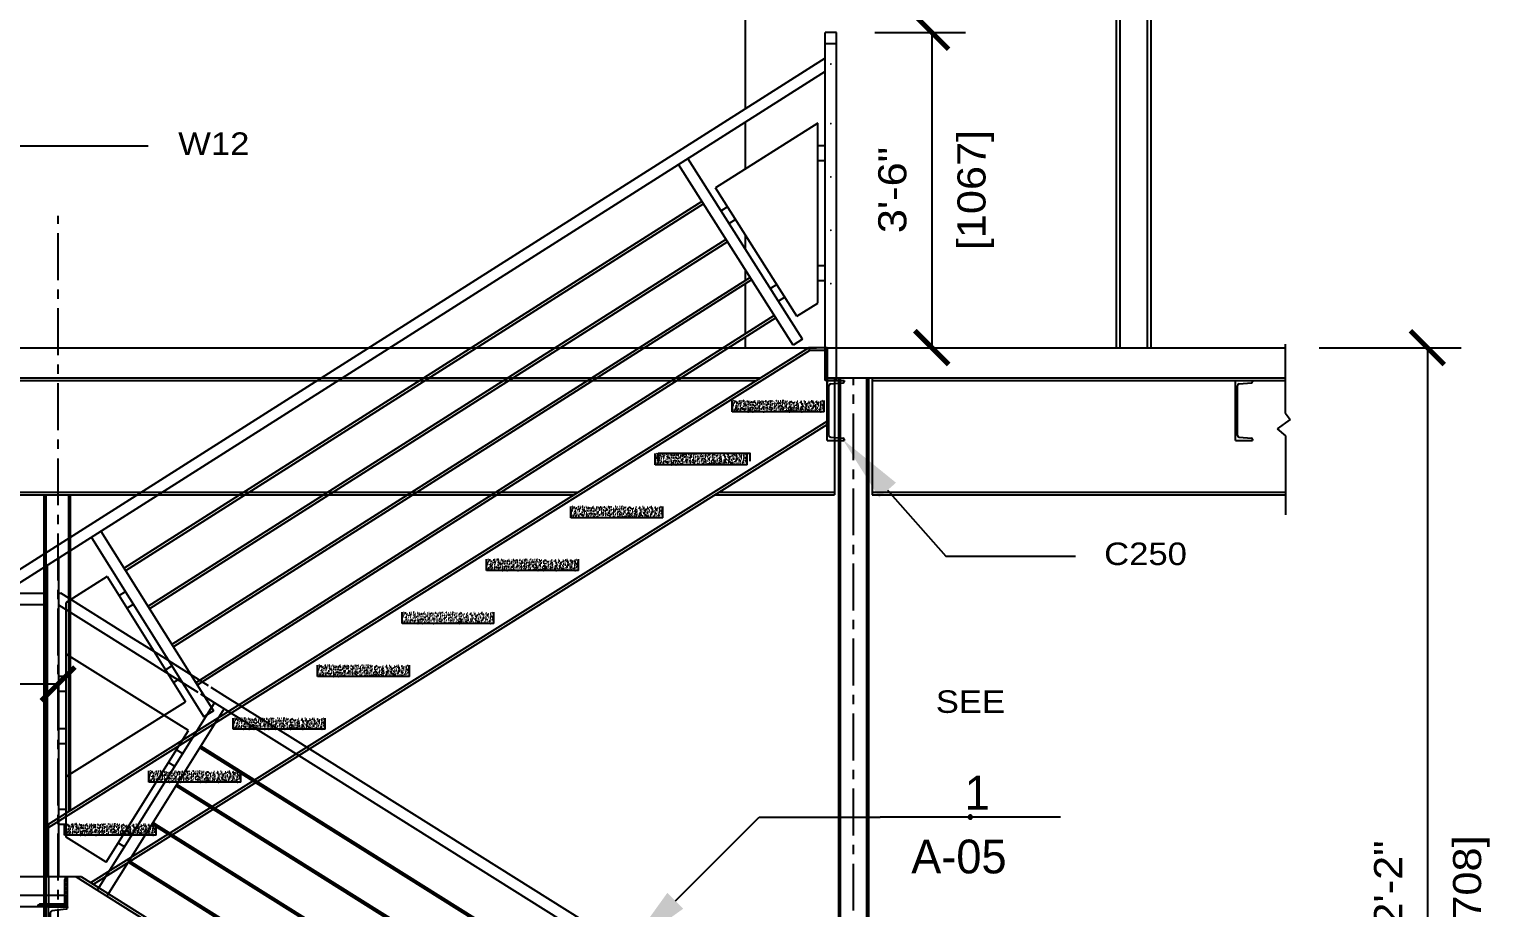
# Model space of a CAD drawing. Header units: inches. Extents: x -54 to 1371, y 14 to 582.
# Drawn here: x 785.3 to 980, y 170.1 to 287.1 of the extents above; entities that cross this region are included whole.
import ezdxf

# ---------------------------------------------------------------- set-up
doc = ezdxf.new("R2010")
doc.units = ezdxf.units.IN
doc.header["$MEASUREMENT"] = 0
doc.linetypes.add('CENTER', pattern=[2, 1.25, -0.25, 0.25, -0.25])
for name, color, linetype in [('Arch_Section_Handrail', 1, 'Continuous'), ('Arch_Section_Wall', 131, 'Continuous'), ('Center', 251, 'CENTER'), ('Dim', 5, 'Continuous'), ('Dim @ 48', 5, 'Continuous'), ('LAYER131A', 131, 'Continuous'), ('Layer131B', 71, 'Continuous'), ('Mleader @ 48', 5, 'Continuous'), ('Stair_Conc.', 252, 'Continuous'), ('Struc_Section_Conc', 71, 'Continuous'), ('Struc_Section_Steel', 11, 'Continuous'), ('Structural_Section_StAngle', 2, 'Continuous')]:
    doc.layers.add(name, color=color, linetype=linetype)
doc.styles.add('ROMANS', font='txt', dxfattribs={"width": 1.149999976158139})
doc.dimstyles.new('ROMANS-beside', dxfattribs={"dimtxt": 0.078125, "dimasz": 0.09375, "dimexe": 0.09375, "dimexo": 0.09375, "dimgap": 0.0625, "dimtad": 1, "dimtih": 1, "dimdec": 4, "dimzin": 0, "dimdsep": 46, "dimtxsty": 'ROMANS', "dimcen": 0.0625, "dimadec": 0, "dimazin": 0, "dimtfac": 1, "dimtdec": 4, "dimtofl": 0, "dimtmove": 0, "dimatfit": 3, "dimfxl": 1, "dimtolj": 1, "dimtzin": 0, "dimarcsym": 0})

# ---------------------------------------------------------------- blocks, each defined once
blk = doc.blocks.new('C250X23')
at = {"layer": 'Struc_Section_Steel'}
blk.add_lwpolyline([(2.34182968797177, 0.29099299324298, -0.361843796694132), (2.5575162529949, 0.0546697159775249), (2.55999999999949, 0), (0, 0), (0, 10), (2.55999999999949, 10), (2.5575162529949, 9.94533028402293, -0.3618437966941919), (2.34182968797177, 9.70900700675747), (0.45594417306711, 9.44968811387162, 0.374733536052091), (0.239999999999782, 9.20201857466282), (0.239999999999782, 0.797981425337639, 0.374733536052091), (0.45594417306711, 0.550311886128839)], format="xyb", close=True, dxfattribs=at)
blk = doc.blocks.new('STAIR')
at = {"layer": 'Stair_Conc.'}
h = blk.add_hatch(dxfattribs=at)
h.set_pattern_fill('AR-CONC', color=256, style=0)
h.set_pattern_definition([(50, (1.57935174359955, 133.420041597946), (0.7172601826007541, -0.0627521349825951), [0.0750000029802322, -0.8249999880790708]), (355, (2.29661348533045, 133.357291962775), (-0.138751333613, 0.7521921337000121), [0.0599999986588955, -0.6600000262260439]), (100.451400756836, (2.219567120790319, 134.096751988918), (0.5785093817140219, 0.689439542060954), [0.063740186393261, -0.7011421322822571]), (46.18420028686521, (1.36817047156137, 133.308439319756), (1.06724104862564, -0.165519014329018), [0.112499997019768, -1.237499952316279]), (96.6355972290039, (1.458600612218669, 133.288107282655), (0.9346627055487031, 0.9741178709004419), [0.0956102907657623, -1.05171298980713]), (351.184204101563, (1.36825745153237, 133.308874330123), (0.934661945133627, 0.9741186009253249), [0.0900000035762787, -0.9900000095367428]), (21, (1.78092403389383, 134.24732567233), (0.5969070521184622, -0.402618890665339), [0.0750000029802322, -0.8249999880790708]), (326, (1.78092740784086, 134.247325563085), (0.243315331921582, 0.725150045046853), [0.0599999986588955, -0.6600000262260439]), (71.45140075683591, (1.832518195792259, 134.2062853275379), (0.8402226285814899, 0.322530496709952), [0.063740186393261, -0.7011421322822571]), (37.5, (1.14705233884524, 133.020724286802), (0.0121598553172907, 0.332893853831311), [0, -0.65200001001358, 0, -0.6700000166893011, 0, -0.6625000238418579]), (7.499999999999999, (1.2512057566837, 133.494219703471), (0.263069537442149, 0.39441171188236), [0, -0.381999999284744, 0, -0.637000024318695, 0, -0.252499997615814]), (327.5, (3.575684558910319, 132.905514901609), (0.533822436172409, -0.0225548717343798), [0, -0.25, 0, -0.779999971389771, 0, -1.0349999666214]), (317.5, (2.113393173502459, 133.694887992427), (0.583186169342386, 0.100104982332318), [0, -0.324999988079071, 0, -0.5180000066757201, 0, -0.7350000143051151])])
h.paths.add_polyline_path([(14.6542553191539, 133.95), (2.404255319150249, 133.95), (2.404255319150249, 132.45), (14.6542553191539, 132.45)])
h = blk.add_hatch(dxfattribs=at)
h.set_pattern_fill('AR-CONC', color=256, style=0)
h.set_pattern_definition([(50, (11.8293517435941, 126.370041597946), (0.7172601826007541, -0.0627521349825951), [0.0750000029802322, -0.8249999880790708]), (355, (12.546613485325, 126.307291962775), (-0.138751333613, 0.7521921337000121), [0.0599999986588955, -0.6600000262260439]), (100.451400756836, (12.4695671207844, 127.046751988921), (0.5785093817140219, 0.689439542060954), [0.063740186393261, -0.7011421322822571]), (46.18420028686521, (11.6181704715559, 126.258439319756), (1.06724104862564, -0.165519014329018), [0.112499997019768, -1.237499952316279]), (96.6355972290039, (11.7086006122132, 126.238107282654), (0.9346627055487031, 0.9741178709004419), [0.0956102907657623, -1.05171298980713]), (351.184204101563, (11.6182574515269, 126.258874330122), (0.934661945133627, 0.9741186009253249), [0.0900000035762787, -0.9900000095367428]), (21, (12.0309240338865, 127.19732567233), (0.5969070521184622, -0.402618890665339), [0.0750000029802322, -0.8249999880790708]), (326, (12.0309274078354, 127.197325563085), (0.243315331921582, 0.725150045046853), [0.0599999986588955, -0.6600000262260439]), (71.45140075683591, (12.0825181957868, 127.156285327539), (0.8402226285814899, 0.322530496709952), [0.063740186393261, -0.7011421322822571]), (37.5, (11.3970523388398, 125.970724286801), (0.0121598553172907, 0.332893853831311), [0, -0.65200001001358, 0, -0.6700000166893011, 0, -0.6625000238418579]), (7.499999999999999, (11.5012057566782, 126.44421970347), (0.263069537442149, 0.39441171188236), [0, -0.381999999284744, 0, -0.637000024318695, 0, -0.252499997615814]), (327.5, (13.8256845589049, 125.855514901609), (0.533822436172409, -0.0225548717343798), [0, -0.25, 0, -0.779999971389771, 0, -1.0349999666214]), (317.5, (12.363393173497, 126.644887992427), (0.583186169342386, 0.100104982332318), [0, -0.324999988079071, 0, -0.5180000066757201, 0, -0.7350000143051151])])
h.paths.add_polyline_path([(24.9042553191484, 126.9), (12.6542553191448, 126.9), (12.6542553191448, 125.4), (24.9042553191484, 125.4)])
h = blk.add_hatch(dxfattribs=at)
h.set_pattern_fill('AR-CONC', color=256, style=0)
h.set_pattern_definition([(50, (23.0793517435977, 119.320041597946), (0.7172601826007541, -0.0627521349825951), [0.0750000029802322, -0.8249999880790708]), (355, (23.7966134853286, 119.257291962775), (-0.138751333613, 0.7521921337000121), [0.0599999986588955, -0.6600000262260439]), (100.451400756836, (23.719567120788, 119.996751988921), (0.5785093817140219, 0.689439542060954), [0.063740186393261, -0.7011421322822571]), (46.18420028686521, (22.8681704715596, 119.208439319756), (1.06724104862564, -0.165519014329018), [0.112499997019768, -1.237499952316279]), (96.6355972290039, (22.9586006122169, 119.188107282655), (0.9346627055487031, 0.9741178709004419), [0.0956102907657623, -1.05171298980713]), (351.184204101563, (22.8682574515306, 119.208874330123), (0.934661945133627, 0.9741186009253249), [0.0900000035762787, -0.9900000095367428]), (21, (23.2809240338902, 120.14732567233), (0.5969070521184622, -0.402618890665339), [0.0750000029802322, -0.8249999880790708]), (326, (23.280927407839, 120.147325563084), (0.243315331921582, 0.725150045046853), [0.0599999986588955, -0.6600000262260439]), (71.45140075683591, (23.3325181957904, 120.106285327538), (0.8402226285814899, 0.322530496709952), [0.063740186393261, -0.7011421322822571]), (37.5, (22.6470523388434, 118.920724286801), (0.0121598553172907, 0.332893853831311), [0, -0.65200001001358, 0, -0.6700000166893011, 0, -0.6625000238418579]), (7.499999999999999, (22.7512057566819, 119.39421970347), (0.263069537442149, 0.39441171188236), [0, -0.381999999284744, 0, -0.637000024318695, 0, -0.252499997615814]), (327.5, (25.0756845589085, 118.805514901609), (0.533822436172409, -0.0225548717343798), [0, -0.25, 0, -0.779999971389771, 0, -1.0349999666214]), (317.5, (23.6133931735006, 119.594887992427), (0.583186169342386, 0.100104982332318), [0, -0.324999988079071, 0, -0.5180000066757201, 0, -0.7350000143051151])])
h.paths.add_polyline_path([(36.1542553191521, 119.85), (23.9042553191484, 119.85), (23.9042553191484, 118.35), (36.1542553191521, 118.35)])
h = blk.add_hatch(dxfattribs=at)
h.set_pattern_fill('AR-CONC', color=256, style=0)
h.set_pattern_definition([(50, (34.3293517435977, 112.270041597946), (0.7172601826007541, -0.0627521349825951), [0.0750000029802322, -0.8249999880790708]), (355, (35.0466134853286, 112.207291962775), (-0.138751333613, 0.7521921337000121), [0.0599999986588955, -0.6600000262260439]), (100.451400756836, (34.969567120788, 112.94675198892), (0.5785093817140219, 0.689439542060954), [0.063740186393261, -0.7011421322822571]), (46.18420028686521, (34.1181704715596, 112.158439319755), (1.06724104862564, -0.165519014329018), [0.112499997019768, -1.237499952316279]), (96.6355972290039, (34.2086006122169, 112.138107282653), (0.9346627055487031, 0.9741178709004419), [0.0956102907657623, -1.05171298980713]), (351.184204101563, (34.1182574515306, 112.158874330122), (0.934661945133627, 0.9741186009253249), [0.0900000035762787, -0.9900000095367428]), (21, (34.5309240338902, 113.09732567233), (0.5969070521184622, -0.402618890665339), [0.0750000029802322, -0.8249999880790708]), (326, (34.530927407839, 113.097325563085), (0.243315331921582, 0.725150045046853), [0.0599999986588955, -0.6600000262260439]), (71.45140075683591, (34.5825181957904, 113.056285327538), (0.8402226285814899, 0.322530496709952), [0.063740186393261, -0.7011421322822571]), (37.5, (33.8970523388434, 111.870724286801), (0.0121598553172907, 0.332893853831311), [0, -0.65200001001358, 0, -0.6700000166893011, 0, -0.6625000238418579]), (7.499999999999999, (34.0012057566819, 112.344219703471), (0.263069537442149, 0.39441171188236), [0, -0.381999999284744, 0, -0.637000024318695, 0, -0.252499997615814]), (327.5, (36.3256845589085, 111.755514901609), (0.533822436172409, -0.0225548717343798), [0, -0.25, 0, -0.779999971389771, 0, -1.0349999666214]), (317.5, (34.8633931735006, 112.544887992427), (0.583186169342386, 0.100104982332318), [0, -0.324999988079071, 0, -0.5180000066757201, 0, -0.7350000143051151])])
h.paths.add_polyline_path([(47.40425531915209, 112.8), (35.1542553191484, 112.8), (35.1542553191484, 111.3), (47.40425531915209, 111.3)])
h = blk.add_hatch(dxfattribs=at)
h.set_pattern_fill('AR-CONC', color=256, style=0)
h.set_pattern_definition([(50, (45.5793517435977, 105.220041597945), (0.7172601826007541, -0.0627521349825951), [0.0750000029802322, -0.8249999880790708]), (355, (46.29661348532859, 105.157291962774), (-0.138751333613, 0.7521921337000121), [0.0599999986588955, -0.6600000262260439]), (100.451400756836, (46.219567120788, 105.896751988921), (0.5785093817140219, 0.689439542060954), [0.063740186393261, -0.7011421322822571]), (46.18420028686521, (45.3681704715596, 105.108439319754), (1.06724104862564, -0.165519014329018), [0.112499997019768, -1.237499952316279]), (96.6355972290039, (45.45860061221691, 105.088107282653), (0.9346627055487031, 0.9741178709004419), [0.0956102907657623, -1.05171298980713]), (351.184204101563, (45.3682574515306, 105.108874330121), (0.934661945133627, 0.9741186009253249), [0.0900000035762787, -0.9900000095367428]), (21, (45.7809240338902, 106.04732567233), (0.5969070521184622, -0.402618890665339), [0.0750000029802322, -0.8249999880790708]), (326, (45.780927407839, 106.047325563084), (0.243315331921582, 0.725150045046853), [0.0599999986588955, -0.6600000262260439]), (71.45140075683591, (45.83251819579039, 106.006285327539), (0.8402226285814899, 0.322530496709952), [0.063740186393261, -0.7011421322822571]), (37.5, (45.1470523388434, 104.8207242868), (0.0121598553172907, 0.332893853831311), [0, -0.65200001001358, 0, -0.6700000166893011, 0, -0.6625000238418579]), (7.499999999999999, (45.25120575668189, 105.294219703469), (0.263069537442149, 0.39441171188236), [0, -0.381999999284744, 0, -0.637000024318695, 0, -0.252499997615814]), (327.5, (47.5756845589085, 104.705514901608), (0.533822436172409, -0.0225548717343798), [0, -0.25, 0, -0.779999971389771, 0, -1.0349999666214]), (317.5, (46.1133931735006, 105.494887992426), (0.583186169342386, 0.100104982332318), [0, -0.324999988079071, 0, -0.5180000066757201, 0, -0.7350000143051151])])
h.paths.add_polyline_path([(58.6542553191521, 105.75), (46.40425531914839, 105.75), (46.40425531914839, 104.25), (58.6542553191521, 104.25)])
h = blk.add_hatch(dxfattribs=at)
h.set_pattern_fill('AR-CONC', color=256, style=0)
h.set_pattern_definition([(50, (56.8293517435977, 98.1700415979462), (0.7172601826007541, -0.0627521349825951), [0.0750000029802322, -0.8249999880790708]), (355, (57.54661348532859, 98.1072919627752), (-0.138751333613, 0.7521921337000121), [0.0599999986588955, -0.6600000262260439]), (100.451400756836, (57.469567120788, 98.84675198892), (0.5785093817140219, 0.689439542060954), [0.063740186393261, -0.7011421322822571]), (46.18420028686521, (56.6181704715596, 98.058439319756), (1.06724104862564, -0.165519014329018), [0.112499997019768, -1.237499952316279]), (96.6355972290039, (56.70860061221691, 98.03810728265492), (0.9346627055487031, 0.9741178709004419), [0.0956102907657623, -1.05171298980713]), (351.184204101563, (56.6182574515306, 98.05887433012252), (0.934661945133627, 0.9741186009253249), [0.0900000035762787, -0.9900000095367428]), (21, (57.0309240338902, 98.99732567232971), (0.5969070521184622, -0.402618890665339), [0.0750000029802322, -0.8249999880790708]), (326, (57.030927407839, 98.9973255630848), (0.243315331921582, 0.725150045046853), [0.0599999986588955, -0.6600000262260439]), (71.45140075683591, (57.08251819579039, 98.95628532753841), (0.8402226285814899, 0.322530496709952), [0.063740186393261, -0.7011421322822571]), (37.5, (56.3970523388434, 97.77072428680192), (0.0121598553172907, 0.332893853831311), [0, -0.65200001001358, 0, -0.6700000166893011, 0, -0.6625000238418579]), (7.499999999999999, (56.50120575668189, 98.2442197034707), (0.263069537442149, 0.39441171188236), [0, -0.381999999284744, 0, -0.637000024318695, 0, -0.252499997615814]), (327.5, (58.8256845589085, 97.65551490160941), (0.533822436172409, -0.0225548717343798), [0, -0.25, 0, -0.779999971389771, 0, -1.0349999666214]), (317.5, (57.3633931735006, 98.444887992427), (0.583186169342386, 0.100104982332318), [0, -0.324999988079071, 0, -0.5180000066757201, 0, -0.7350000143051151])])
h.paths.add_polyline_path([(69.9042553191521, 98.70000000000032), (57.65425531914839, 98.70000000000032), (57.65425531914839, 97.2000000000003), (69.9042553191521, 97.2000000000003)])
h = blk.add_hatch(dxfattribs=at)
h.set_pattern_fill('AR-CONC', color=256, style=0)
h.set_pattern_definition([(50, (68.07935174359771, 91.12004159794608), (0.7172601826007541, -0.0627521349825951), [0.0750000029802322, -0.8249999880790708]), (355, (68.79661348532859, 91.057291962775), (-0.138751333613, 0.7521921337000121), [0.0599999986588955, -0.6600000262260439]), (100.451400756836, (68.719567120788, 91.7967519889207), (0.5785093817140219, 0.689439542060954), [0.063740186393261, -0.7011421322822571]), (46.18420028686521, (67.8681704715596, 91.00843931975488), (1.06724104862564, -0.165519014329018), [0.112499997019768, -1.237499952316279]), (96.6355972290039, (67.9586006122169, 90.98810728265379), (0.9346627055487031, 0.9741178709004419), [0.0956102907657623, -1.05171298980713]), (351.184204101563, (67.8682574515306, 91.0088743301214), (0.934661945133627, 0.9741186009253249), [0.0900000035762787, -0.9900000095367428]), (21, (68.2809240338902, 91.94732567233), (0.5969070521184622, -0.402618890665339), [0.0750000029802322, -0.8249999880790708]), (326, (68.280927407839, 91.9473255630846), (0.243315331921582, 0.725150045046853), [0.0599999986588955, -0.6600000262260439]), (71.45140075683591, (68.33251819579039, 91.90628532753858), (0.8402226285814899, 0.322530496709952), [0.063740186393261, -0.7011421322822571]), (37.5, (67.64705233884341, 90.7207242868008), (0.0121598553172907, 0.332893853831311), [0, -0.65200001001358, 0, -0.6700000166893011, 0, -0.6625000238418579]), (7.499999999999999, (67.75120575668188, 91.1942197034705), (0.263069537442149, 0.39441171188236), [0, -0.381999999284744, 0, -0.637000024318695, 0, -0.252499997615814]), (327.5, (70.0756845589085, 90.60551490160921), (0.533822436172409, -0.0225548717343798), [0, -0.25, 0, -0.779999971389771, 0, -1.0349999666214]), (317.5, (68.61339317350061, 91.3948879924268), (0.583186169342386, 0.100104982332318), [0, -0.324999988079071, 0, -0.5180000066757201, 0, -0.7350000143051151])])
h.paths.add_polyline_path([(81.1542553191521, 91.6499999999996), (68.90425531914839, 91.6499999999996), (68.90425531914839, 90.1499999999996), (81.1542553191521, 90.1499999999996)])
h = blk.add_hatch(dxfattribs=at)
h.set_pattern_fill('AR-CONC', color=256, style=0)
h.set_pattern_definition([(50, (79.32935174359409, 84.07004159794592), (0.7172601826007541, -0.0627521349825951), [0.0750000029802322, -0.8249999880790708]), (355, (80.046613485325, 84.00729196277479), (-0.138751333613, 0.7521921337000121), [0.0599999986588955, -0.6600000262260439]), (100.451400756836, (79.9695671207844, 84.7467519889206), (0.5785093817140219, 0.689439542060954), [0.063740186393261, -0.7011421322822571]), (46.18420028686521, (79.11817047155591, 83.9584393197556), (1.06724104862564, -0.165519014329018), [0.112499997019768, -1.237499952316279]), (96.6355972290039, (79.2086006122132, 83.93810728265449), (0.9346627055487031, 0.9741178709004419), [0.0956102907657623, -1.05171298980713]), (351.184204101563, (79.11825745152692, 83.9588743301226), (0.934661945133627, 0.9741186009253249), [0.0900000035762787, -0.9900000095367428]), (21, (79.53092403388649, 84.8973256723298), (0.5969070521184622, -0.402618890665339), [0.0750000029802322, -0.8249999880790708]), (326, (79.5309274078354, 84.8973255630845), (0.243315331921582, 0.725150045046853), [0.0599999986588955, -0.6600000262260439]), (71.45140075683591, (79.5825181957868, 84.85628532753842), (0.8402226285814899, 0.322530496709952), [0.063740186393261, -0.7011421322822571]), (37.5, (78.89705233883979, 83.67072428680152), (0.0121598553172907, 0.332893853831311), [0, -0.65200001001358, 0, -0.6700000166893011, 0, -0.6625000238418579]), (7.499999999999999, (79.0012057566782, 84.1442197034703), (0.263069537442149, 0.39441171188236), [0, -0.381999999284744, 0, -0.637000024318695, 0, -0.252499997615814]), (327.5, (81.3256845589049, 83.55551490160911), (0.533822436172409, -0.0225548717343798), [0, -0.25, 0, -0.779999971389771, 0, -1.0349999666214]), (317.5, (79.863393173497, 84.34488799242659), (0.583186169342386, 0.100104982332318), [0, -0.324999988079071, 0, -0.5180000066757201, 0, -0.7350000143051151])])
h.paths.add_polyline_path([(92.4042553191484, 84.59999999999991), (80.1542553191448, 84.59999999999991), (80.1542553191448, 83.09999999999991), (92.4042553191484, 83.09999999999991)])
h = blk.add_hatch(dxfattribs=at)
h.set_pattern_fill('AR-CONC', color=256, style=0)
h.set_pattern_definition([(50, (90.57935174359768, 77.02004159794609), (0.7172601826007541, -0.0627521349825951), [0.0750000029802322, -0.8249999880790708]), (355, (91.29661348532859, 76.9572919627751), (-0.138751333613, 0.7521921337000121), [0.0599999986588955, -0.6600000262260439]), (100.451400756836, (91.219567120788, 77.6967519889204), (0.5785093817140219, 0.689439542060954), [0.063740186393261, -0.7011421322822571]), (46.18420028686521, (90.3681704715596, 76.9084393197554), (1.06724104862564, -0.165519014329018), [0.112499997019768, -1.237499952316279]), (96.6355972290039, (90.45860061221691, 76.88810728265429), (0.9346627055487031, 0.9741178709004419), [0.0956102907657623, -1.05171298980713]), (351.184204101563, (90.3682574515306, 76.9088743301224), (0.934661945133627, 0.9741186009253249), [0.0900000035762787, -0.9900000095367428]), (21, (90.78092403389022, 77.84732567233), (0.5969070521184622, -0.402618890665339), [0.0750000029802322, -0.8249999880790708]), (326, (90.78092740783899, 77.8473255630852), (0.243315331921582, 0.725150045046853), [0.0599999986588955, -0.6600000262260439]), (71.45140075683591, (90.83251819579039, 77.8062853275383), (0.8402226285814899, 0.322530496709952), [0.063740186393261, -0.7011421322822571]), (37.5, (90.1470523388434, 76.6207242868013), (0.0121598553172907, 0.332893853831311), [0, -0.65200001001358, 0, -0.6700000166893011, 0, -0.6625000238418579]), (7.499999999999999, (90.25120575668188, 77.09421970347059), (0.263069537442149, 0.39441171188236), [0, -0.381999999284744, 0, -0.637000024318695, 0, -0.252499997615814]), (327.5, (92.5756845589085, 76.5055149016093), (0.533822436172409, -0.0225548717343798), [0, -0.25, 0, -0.779999971389771, 0, -1.0349999666214]), (317.5, (91.1133931735006, 77.29488799242691), (0.583186169342386, 0.100104982332318), [0, -0.324999988079071, 0, -0.5180000066757201, 0, -0.7350000143051151])])
h.paths.add_polyline_path([(103.6542553191519, 77.5500000000002), (91.4042553191484, 77.5500000000002), (91.4042553191484, 76.0500000000002), (103.6542553191519, 76.0500000000002)])
at = {"layer": 'Layer131B'}
for p, q in [((2.404255319150249, 132.45), (2.404255319150249, 133.95)), ((2.404255319150249, 132.45), (14.6542553191539, 132.45)), ((14.6542553191539, 132.45), (14.6542553191539, 133.95)), ((12.6542553191448, 125.4), (12.6542553191448, 126.9)), ((24.9042553191539, 125.4), (24.9042553191484, 126.9)), ((12.6542553191448, 125.4), (24.9042553191539, 125.4)), ((23.9042553191484, 118.35), (23.9042553191484, 119.85)), ((36.1542553191521, 118.35), (36.1542553191521, 119.85)), ((23.9042553191484, 118.35), (36.1542553191521, 118.35)), ((35.1542553191484, 111.3), (35.1542553191484, 112.8)), ((35.1542553191484, 111.3), (47.40425531915209, 111.3)), ((47.40425531915209, 111.3), (47.40425531915209, 112.8)), ((46.40425531914839, 104.25), (46.40425531914839, 105.75)), ((58.6542553191521, 104.25), (58.6542553191521, 105.75)), ((46.40425531914839, 104.25), (58.6542553191521, 104.25)), ((57.65425531914839, 97.2000000000003), (57.65425531914839, 98.70000000000032)), ((69.9042553191521, 97.2000000000003), (69.9042553191521, 98.70000000000032)), ((57.65425531914839, 97.2000000000003), (69.9042553191521, 97.2000000000003)), ((68.90425531914839, 90.1499999999996), (68.90425531914839, 91.6499999999996)), ((81.1542553191521, 90.1499999999996), (81.1542553191521, 91.6499999999996)), ((68.90425531914839, 90.1499999999996), (81.1542553191521, 90.1499999999996)), ((80.1542553191448, 83.09999999999991), (80.1542553191448, 84.59999999999991)), ((92.4042553191484, 83.09999999999991), (92.4042553191484, 84.59999999999991)), ((80.1542553191448, 83.09999999999991), (92.4042553191484, 83.09999999999991)), ((91.4042553191484, 76.0500000000002), (91.4042553191484, 77.5500000000002)), ((91.4042553191484, 76.0500000000002), (103.65425531915, 76.0500000000002)), ((103.65425531915, 76.0500000000002), (103.6542553191519, 77.5500000000002))]:
    blk.add_line(p, q, dxfattribs=at)
blk = doc.blocks.new('_ARCHTICK')
at = {"color": 0, "linetype": 'Continuous', "const_width": 0.150000005960464}
blk.add_lwpolyline([(-0.5, -0.5), (0.5, 0.5)], dxfattribs=at)
blk = doc.blocks.new('*D35')
at = {"layer": 'DEFPOINTS', "color": 0, "transparency": 16777216}
for p in [(741.135596161246, 201.531794288783), (789.1355953335589, 201.531794288783), (789.1355953335589, 199.89274280968)]:
    blk.add_point(p, dxfattribs=at)
at = {"layer": 'Dim', "lineweight": -2, "transparency": 16777216}
for p, q in [((741.041846161246, 199.89274280968), (789.2293453335589, 199.89274280968)), ((741.135596161246, 197.031794288783), (741.135596161246, 195.39274280968)), ((789.1355953335589, 197.031794288783), (789.1355953335589, 195.39274280968))]:
    blk.add_line(p, q, dxfattribs=at)
at = {"layer": 'Dim', "lineweight": -2, "transparency": 16777216, "xscale": 4.5, "yscale": 4.5, "zscale": 4.5, "rotation": 180}
blk.add_blockref('_ARCHTICK', (741.135596161246, 199.89274280968), dxfattribs=at)
at = {"layer": 'Dim', "lineweight": -2, "transparency": 16777216, "xscale": 4.5, "yscale": 4.5, "zscale": 4.5}
blk.add_blockref('_ARCHTICK', (789.1355953335589, 199.89274280968), dxfattribs=at)
at = {"layer": 'Dim', "transparency": 16777216, "char_height": 3.75, "attachment_point": 5, "style": 'ROMANS'}
for s, insert in [('\\A1;4\'-0"', (765.1355957474029, 205.124885666822)), ('\\A1;[1219]', (765.1355957474029, 194.035599952537))]:
    blk.add_mtext(s, dxfattribs=dict(at, insert=insert))
blk = doc.blocks.new('*D36')
at = {"layer": 'DEFPOINTS', "color": 0, "transparency": 16777216}
for p in [(893.5105987724808, 286.688517971068), (893.5105987724808, 244.688517971068), (905.582587133917, 244.688517971068)]:
    blk.add_point(p, dxfattribs=at)
at = {"layer": 'Dim', "lineweight": -2, "transparency": 16777216}
for p, q in [((898.0105987724808, 286.688517971068), (910.082587133917, 286.688517971068)), ((905.582587133917, 286.782267971068), (905.582587133917, 244.594767971068)), ((898.0105987724808, 244.688517971068), (910.082587133917, 244.688517971068))]:
    blk.add_line(p, q, dxfattribs=at)
at = {"layer": 'Dim', "lineweight": -2, "transparency": 16777216, "xscale": 4.5, "yscale": 4.5, "zscale": 4.5}
for p, rotation in [((905.582587133917, 286.688517971068), 90), ((905.582587133917, 244.688517971068), 270)]:
    blk.add_blockref('_ARCHTICK', p, dxfattribs=dict(at, rotation=rotation))
at = {"layer": 'Dim', "transparency": 16777216, "char_height": 3.75, "attachment_point": 5, "rotation": 90, "style": 'ROMANS'}
for s, insert in [('\\A1;[1067]', (911.4397299910601, 265.688517971068)), ('\\A1;3\'-6"', (900.350444276774, 265.688517971068))]:
    blk.add_mtext(s, dxfattribs=dict(at, insert=insert))
blk = doc.blocks.new('*D40')
at = {"layer": 'DEFPOINTS', "color": 0, "transparency": 16777216}
for p in [(952.698175509225, 244.688517971068), (951.737100598587, 98.68851797106771), (971.6351036695308, 98.68851797106771)]:
    blk.add_point(p, dxfattribs=at)
at = {"layer": 'Dim', "lineweight": -2, "transparency": 16777216}
for p, q in [((957.198175509225, 244.688517971068), (976.1351036695308, 244.688517971068)), ((971.6351036695308, 244.782267971068), (971.6351036695308, 98.5947679710677)), ((956.237100598587, 98.68851797106771), (976.1351036695308, 98.68851797106771))]:
    blk.add_line(p, q, dxfattribs=at)
at = {"layer": 'Dim', "lineweight": -2, "transparency": 16777216, "xscale": 4.5, "yscale": 4.5, "zscale": 4.5}
for p, rotation in [((971.6351036695308, 244.688517971068), 90), ((971.6351036695308, 98.68851797106771), 270)]:
    blk.add_blockref('_ARCHTICK', p, dxfattribs=dict(at, rotation=rotation))
at = {"layer": 'Dim', "transparency": 16777216, "char_height": 3.75, "attachment_point": 5, "rotation": 90, "style": 'ROMANS'}
for s, insert in [('\\A1;[3708]', (977.492246526674, 171.688517971068)), ('\\A1;12\'-2"', (966.4029608123891, 171.688517971068))]:
    blk.add_mtext(s, dxfattribs=dict(at, insert=insert))

msp = doc.modelspace()

# ---------------------------------------------------------------- hatches: boundary and pattern name
at = {"layer": 'Mleader @ 48'}
for points in [[(898.567487377146, 224.708314257396), (893.729142787482, 232.443973352242), (900.814817646304, 226.695650832144)], [(872.4665964255541, 169.940672673973), (865.030201134024, 164.653894347987), (870.349998304071, 172.0667047509019)]]:
    msp.add_hatch(color=256, dxfattribs=at).paths.add_polyline_path(points)
at = {"layer": 'Structural_Section_StAngle'}
h = msp.add_hatch(dxfattribs=at)
h.set_pattern_fill('STEEL', color=256, style=0)
h.set_pattern_definition([(135, (6946.76633226055, -5985.63516356139), (0.265165042944955, 0.265165042944955), []), (135, (6946.672582260551, -5985.88424364728), (0.265165042944955, 0.265165042944955), [])])
h.paths.add_polyline_path([(786.7905987724708, 170.563517971066, 0.4142135679721831), (786.4155987724708, 170.188517971066), (790.4155987724708, 170.188517971066), (790.415598772474, 174.188517971066, 0.4142135679721831), (790.040598772471, 173.813517971066), (790.040598772471, 170.563517971066)])

# ---------------------------------------------------------------- linework, layer by layer
at = {"layer": 'Arch_Section_Handrail'}
for p, q in [((891.3855987724719, 240.313517971068), (891.38559877247, 286.688517971069)), ((892.8855987724718, 240.313517971068), (892.885598772474, 286.688517971068)), ((891.38559877247, 283.270223712261), (779.355598772462, 212.161792844076)), ((891.3855987724719, 281.493576468337), (779.5146727169079, 210.486114078079)), ((890.38559877247, 274.617667094454), (876.7602448531098, 265.969291326986)), ((890.3855987724719, 250.617510401296), (890.38559877247, 274.617667094454)), ((890.3855987724719, 271.617667094455), (891.385598772474, 271.617667094455)), ((890.3855987724719, 269.617667094455), (891.385598772474, 269.617667094455)), ((874.943403147868, 264.172175808457), (797.9360855448379, 215.293576146592)), ((875.1438265426891, 263.856412506586), (798.1365089396589, 214.977812844721)), ((878.158751727885, 259.106454388067), (801.1222232709689, 210.20931381766)), ((878.3591751227071, 258.790691086196), (801.3226466657901, 209.893550515789)), ((890.3855987724719, 255.617510401296), (891.385598772474, 255.617510401296)), ((881.3741003079019, 254.040732967679), (804.3083609971009, 205.125051488729)), ((881.574523702721, 253.724969665807), (804.508784391922, 204.809288186859)), ((890.3855987724719, 253.617510401296), (891.385598772474, 253.617510401296)), ((884.5894488879169, 248.975011547289), (807.494498723233, 200.040789159797)), ((884.789872282738, 248.659248245419), (807.6949221180539, 199.725025857926)), ((795.67130054083, 214.201652718482), (790.230598772466, 210.748294104097)), ((779.3555987724659, 210.486114078079), (787.730598772466, 210.486114078079)), ((781.877894601405, 211.986114078078), (787.730598772466, 211.986114078079)), ((789.230598772467, 211.986114078079), (789.503954236604, 211.986114078079)), ((800.9259571875579, 204.82832556215), (798.982678064606, 206.046113812531)), ((802.752639563136, 201.913406877714), (800.809360440185, 203.131195128098)), ((809.2015300056509, 199.642299929476), (803.9187912223848, 202.952816233657)), ((807.798163068305, 198.751545481141), (805.6675582475699, 200.086724502133)), ((811.3841375164438, 198.274532556046), (809.552711005462, 199.422226502928)), ((809.971745711334, 197.389433691511), (808.1493440681139, 198.531472054593)), ((806.5041172882569, 193.661821739742), (803.932148329205, 195.273588954082)), ((805.7584378772359, 190.58871871251), (804.911074910168, 191.119732838539)), ((903.9093641547779, 138.521859466947), (819.363123858286, 191.504170052752)), ((904.705885343824, 139.7929039175499), (820.775515663397, 192.389268917288)), ((804.696409625178, 188.893992778375), (803.8490466581119, 189.425006904403)), ((899.38585818225, 134.128282482702), (813.595857320762, 187.890016355903)), ((899.5186117137569, 134.340123224468), (813.8312559549479, 188.037532833326)), ((896.199773426076, 129.044104680295), (807.946290100331, 184.349620897766)), ((896.332526957582, 129.255945422062), (808.1816887345151, 184.497137375189)), ((893.013688669901, 123.959926877891), (802.2967228799, 180.809225439629)), ((893.1464422014078, 124.171767619657), (802.532121514082, 180.95674191705)), ((889.8276039137281, 118.875749075484), (798.466879545621, 176.128469679501)), ((889.9603574452349, 119.087589817251), (798.599633077128, 176.340310421267))]:
    msp.add_line(p, q, dxfattribs=at)
at = {"layer": 'Arch_Section_Handrail', "ltscale": 0.100000001490116}
for p, q in [((892.885598772474, 286.688517971068), (891.38559877247, 286.688517971068)), ((892.885598772474, 285.188517971068), (891.38559877247, 285.188517971068)), ((887.102790270422, 245.009680826064), (871.8257287292189, 269.078404936059)), ((888.369220625519, 245.813517971068), (873.0921590843159, 269.882242081063)), ((887.608896662095, 248.877443745458), (876.7602448531098, 265.969291326986)), ((878.367919143128, 263.436430616799), (877.5236322397288, 262.900539186797)), ((879.439702003131, 261.747856809999), (878.59541509973, 261.211965379998)), ((884.92943951208, 253.098878262449), (884.085152608681, 252.562986832445)), ((886.001222372087, 251.410304455652), (885.156935468688, 250.874413025649)), ((887.608896662095, 248.877443745458), (890.3855987724719, 250.617510401296)), ((888.369220625519, 245.813517971068), (887.0981550432849, 245.016983539535)), ((892.8855987724718, 240.313517971068), (891.3855987724719, 240.313517971068)), ((794.850159516117, 220.219956824588), (809.8366967830759, 196.305269696471)), ((793.583708106101, 219.416106315464), (808.565652332475, 195.508748507427)), ((789.230598772467, 185.723314943157), (789.230598772466, 216.653071645177)), ((787.730598772466, 184.783314943155), (787.730598772467, 215.700981613023)), ((795.67130054083, 214.201652718482), (806.125246987319, 197.519823282601)), ((797.264342918916, 211.65956381728), (798.111705885984, 212.190577943309)), ((790.2305987724638, 187.559177067956), (790.230598772466, 210.748294104097)), ((798.326371170974, 209.964837883144), (799.1737341380419, 210.495852009174)), ((805.6675582475699, 200.086724502137), (802.752639563136, 201.913406877714)), ((803.470176357171, 201.756638117938), (804.3175393242391, 202.287652243967)), ((804.53220460923, 200.061912183803), (805.3795675762989, 200.592926309833)), ((790.230598772466, 187.559177067958), (806.125246987319, 197.519823282601)), ((809.588753305131, 196.700924182555), (810.006550885469, 197.367622449052)), ((809.8366967830759, 196.305269696471), (808.565652332475, 195.508748507428)), ((790.230598772466, 193.890843734629), (789.230598772467, 193.890843734629)), ((790.230598772466, 191.890843734629), (789.230598772467, 191.890843734629)), ((790.230598772467, 179.477094302358), (790.230598772466, 187.559177067958)), ((795.6679836585229, 171.662146455409), (800.820374899559, 179.88404737195)), ((794.396939207922, 172.458667644451), (797.9054562151201, 178.057364996368))]:
    msp.add_line(p, q, dxfattribs=at)
at = {"layer": 'Arch_Section_Handrail', "ltscale": 6}
for p, q in [((800.8093604401828, 203.131195128097), (789.230598772466, 210.387219106533)), ((798.982678064604, 206.04611381253), (789.503954236604, 211.986114078079)), ((803.840875871991, 203.001643186569), (800.9259571875618, 204.828325562145)), ((803.932148329207, 195.273588954082), (790.2305987724638, 203.859893342973)), ((790.230598772466, 200.859893342973), (789.230598772467, 200.859893342973)), ((790.230598772466, 198.8598933429729), (789.230598772467, 198.8598933429729)), ((797.9054562151201, 178.05736499637), (810.0065508854699, 197.367622449053)), ((819.36312385829, 191.504170052752), (809.971745711334, 197.389433691511)), ((820.775515663397, 192.389268917288), (811.3841375164438, 198.274532556046)), ((800.8203748995539, 179.884047371946), (811.2775953360658, 196.571101260011)), ((795.532791449842, 176.1543868912049), (806.5041172882569, 193.661821739742)), ((813.595857320762, 187.890016355903), (808.0251338141398, 191.381003086721)), ((813.831255954946, 188.037532833325), (808.157887345648, 191.592843828486)), ((789.230598772467, 174.188517971066), (789.230598772467, 185.723314943159)), ((807.946290100331, 184.349620897766), (804.8390490579679, 186.296825284315)), ((808.1816887345169, 184.497137375187), (804.971802589473, 186.508666026081)), ((787.730598772467, 174.188517971065), (787.730598772467, 184.783314943159)), ((790.230598772467, 183.145427635689), (789.230598772469, 183.145427635689)), ((790.230598772467, 181.145427635689), (789.230598772469, 181.145427635689)), ((802.2967228798981, 180.809225439629), (801.6529643017939, 181.212647481909)), ((802.532121514084, 180.95674191705), (801.7857178333009, 181.424488223674)), ((795.532791449842, 176.1543868912049), (790.230598772467, 179.477094302358)), ((799.035225047054, 179.860187600514), (798.187862079984, 180.391201726543)), ((797.973196794996, 178.165461666379), (797.1258338279279, 178.696475792408))]:
    msp.add_line(p, q, dxfattribs=at)
at = {"layer": 'Arch_Section_Handrail', "ltscale": 0.100000001490116, "const_width": 0.125}
for points in [[(892.1980987724719, 282.476419900332, -1), (892.0730987724718, 282.476419900332, -1)], [(892.1980987724719, 274.544007302691, -1), (892.0730987724718, 274.544007302691, -1)], [(892.1980987724719, 267.437418327011, -1), (892.0730987724718, 267.437418327011, -1)], [(892.1980987724719, 260.33082935133, -1), (892.0730987724718, 260.33082935133, -1)], [(892.1980987724719, 253.224240375652, -1), (892.0730987724718, 253.224240375652, -1)]]:
    msp.add_lwpolyline(points, format="xyb", close=True, dxfattribs=at)
at = {"layer": 'Arch_Section_Wall', "ltscale": 0.100000001490116}
for p, q in [((880.7605987724698, 276.526252651167), (880.7605987724698, 379.6885179710679)), ((930.200598772472, 244.688517971068), (930.200598772472, 379.6885179710679)), ((930.700598772472, 244.688517971068), (930.7005987724698, 379.6885179710679)), ((934.320598772469, 244.688517971068), (934.320598772469, 379.6885179710679)), ((934.8205987724689, 244.688517971068), (934.8205987724689, 379.6885179710679)), ((880.7605987724698, 268.508422721462), (880.7605987724698, 274.749605407241)), ((880.7605987724698, 257.800759087064), (880.7605987724698, 259.66680870834)), ((880.7605987724698, 253.651327169948), (880.7605987724698, 255.001684655154)), ((880.7605987724698, 246.544738194268), (880.7605987724698, 253.208349790465)), ((880.7605987724698, 244.688517971068), (880.7605987724698, 246.101760814786))]:
    msp.add_line(p, q, dxfattribs=at)
at = {"layer": 'Center', "linetype": 'CENTER', "ltscale": 5}
for p, q in [((789.1355987724709, 103.688517971068), (789.1355987724709, 262.256269757085)), ((895.1355987724698, 79.68851797106771), (895.1355987724698, 240.688517971068))]:
    msp.add_line(p, q, dxfattribs=at)
at = {"layer": 'LAYER131A'}
for p, q in [((892.635598772482, 240.688517971068), (892.6355987724809, 225.063517971068)), ((893.135598772482, 240.688517971068), (893.1355987724669, 112.74217985264)), ((897.1355987724731, 240.688517971068), (897.1355987724731, 103.688517971068)), ((897.635598772473, 240.688517971068), (897.635598772473, 225.063517971068)), ((869.135598772471, 229.588517971067), (869.135598772473, 230.588517971067)), ((787.2605987724718, 225.063517971068), (787.2605987724718, 104.438517971068)), ((790.7605987724639, 225.063517971068), (790.760598772469, 183.022440983999))]:
    msp.add_line(p, q, dxfattribs=at)
msp.add_lwpolyline([(881.3855987724769, 229.588517971067), (881.385598772475, 230.588517971067), (869.135598772473, 230.588517971067), (869.135598772473, 229.588517971067)], dxfattribs=at)
at = {"layer": 'Mleader @ 48'}
for p, q in [((783.8819077255839, 271.567666356179), (801.161907725584, 271.567666356179)), ((899.691152511725, 225.70198254477), (907.4525672389249, 216.925179224408)), ((907.4525672389249, 216.925179224408), (924.732567238925, 216.925179224408)), ((871.4082973648119, 171.003688712437), (882.601074738673, 182.1467997787149)), ((882.601074738673, 182.1467997787149), (898.717452188179, 182.1467997787149)), ((922.7174521881801, 182.1467997787149), (898.717452188179, 182.1467997787149))]:
    msp.add_line(p, q, dxfattribs=at)
msp.add_lwpolyline([(910.467452188179, 182.1467997787149), (910.4696828161399, 182.113478039871), (910.476334894415, 182.080750928247), (910.4872897165098, 182.049202459924), (910.502351793364, 182.019395618067), (910.521252341859, 181.991862306475), (910.5436540812599, 181.967093857745), (910.5691572519971, 181.945532265433), (910.597306749382, 181.927562296663), (910.6276002449689, 181.913504625955), (910.6594971506121, 181.903610112774), (910.692428265273, 181.898055324943), (910.725805932431, 181.896939387782), (910.7590345268248, 181.900282215217), (910.7915210833999, 181.908024154413), (910.822685878786, 181.920027050281), (910.8519727764699, 181.936076710861), (910.8788591510689, 181.955886729578), (910.902865214591, 181.97910359618), (910.923562578264, 182.005313005132), (910.940581897144, 182.034047248911), (910.9536194610808, 182.064793564255), (910.962442614438, 182.097003282439), (910.9668939078348, 182.130101620279), (910.9668939078348, 182.1634979371509), (910.962442614438, 182.196596274991), (910.9536194610808, 182.228805993175), (910.940581897144, 182.259552308519), (910.923562578264, 182.288286552298), (910.902865214591, 182.31449596125), (910.8788591510689, 182.337712827852), (910.8519727764699, 182.357522846569), (910.822685878786, 182.373572507149), (910.7915210833999, 182.385575403017), (910.7590345268248, 182.3933173422119), (910.725805932431, 182.396660169647), (910.692428265273, 182.395544232487), (910.6594971506121, 182.389989444656), (910.6276002449689, 182.3800949314749), (910.597306749382, 182.3660372607669), (910.5691572519971, 182.348067291997), (910.5436540812599, 182.326505699684), (910.521252341859, 182.301737250955), (910.502351793364, 182.274203939363), (910.4872897165098, 182.244397097506), (910.476334894415, 182.212848629183), (910.4696828161399, 182.180121517558), (910.467452188179, 182.1467997787149)], dxfattribs=at)
at = {"layer": 'Struc_Section_Conc', "ltscale": 2}
for p, q in [((744.0105987724701, 244.688517971068), (890.2096875504669, 244.688517971068)), ((891.6355987724719, 244.688517971068), (952.698175509225, 244.688517971068)), ((891.6355987724719, 240.688517971068), (891.6355987724719, 244.688517971068)), ((952.698175509225, 245.136828454123), (952.698175509225, 236.014399266375)), ((744.0105987724701, 240.688517971068), (882.780934390126, 240.688517971068)), ((744.3855987724701, 240.688517971068), (877.443730103659, 240.688517971068)), ((744.3855987724701, 240.313517971068), (882.1825301348068, 240.313517971068)), ((891.6355987724719, 240.688517971068), (952.7371005985859, 240.688517971068)), ((891.6355987724719, 240.313517971068), (892.635598772482, 240.313517971068)), ((897.635598772473, 240.313517971068), (952.698175509225, 240.313517971068)), ((952.698175509225, 236.014399266375), (953.335099152059, 235.139653967445)), ((953.335099152059, 235.139653967445), (951.6224062554581, 233.895516203439)), ((951.6224062554581, 233.895516203439), (952.7371005985859, 232.930578198941)), ((952.7371005985859, 232.930578198941), (952.7371005985859, 222.414995668924)), ((741.7605987724701, 225.438517971068), (858.4458280071491, 225.438517971068)), ((741.7605987724701, 225.063517971068), (857.8474237518291, 225.063517971068)), ((876.636539750562, 225.063517971068), (892.6355987724809, 225.063517971068)), ((877.234944005881, 225.438517971068), (892.6355987724809, 225.438517971068)), ((897.635598772473, 225.438517971068), (952.7371005985859, 225.438517971068)), ((897.635598772473, 225.063517971068), (952.7371005985859, 225.063517971068)), ((787.855598772471, 174.188517971066), (739.855598772467, 174.188517971066))]:
    msp.add_line(p, q, dxfattribs=at)
at = {"layer": 'Struc_Section_Conc', "ltscale": 20}
msp.add_line((790.040598772471, 171.688517971066), (740.2305987724701, 171.688517971066), dxfattribs=at)
at = {"layer": 'Struc_Section_Steel', "ltscale": 2}
for p, q in [((787.855598772478, 181.201974317337), (889.1639131135302, 244.688517971068)), ((891.6355987724719, 244.688517971068), (889.1639131135302, 244.688517971068)), ((889.1639131135302, 244.688517971068), (889.271704760765, 244.313517971068)), ((891.6355987724698, 235.720803764576), (891.6355987724719, 244.688517971068)), ((891.6355987724719, 239.188517971068), (891.6355987724719, 244.688517971068)), ((891.6355987724719, 244.688517971068), (891.6355987724698, 235.720803764576)), ((891.6355987724719, 244.688517971068), (891.6355987724719, 235.089594958132)), ((891.6355987724719, 232.313517971068), (891.6355987724719, 240.313517971068)), ((891.6355987724719, 240.313517971068), (893.885598772472, 240.313517971068)), ((891.8855987724718, 233.005089428098), (891.8855987724718, 239.621946514038)), ((892.1138098367849, 239.87099518856), (893.771493240316, 240.016023694085)), ((893.885598772472, 240.313517971068), (893.885598772472, 240.140548031346)), ((946.070598772472, 232.313517971068), (946.070598772472, 240.313517971068)), ((946.070598772472, 240.313517971068), (948.320598772472, 240.313517971068)), ((946.320598772472, 233.005089428098), (946.320598772472, 239.621946514038)), ((946.5488098367849, 239.87099518856), (948.2064932403149, 240.016023694085)), ((948.320598772472, 240.313517971068), (948.320598772472, 240.140548031346)), ((793.8572844314141, 173.188517971065), (891.6355987724719, 234.462928291465)), ((891.6355987724719, 232.313517971068), (893.885598772472, 232.313517971068)), ((892.1138098367849, 232.756040753575), (893.771493240316, 232.611012248051)), ((893.885598772472, 232.48648791079), (893.885598772472, 232.313517971068)), ((946.070598772472, 232.313517971068), (948.320598772472, 232.313517971068)), ((946.5488098367849, 232.756040753575), (948.2064932403149, 232.611012248051)), ((948.320598772472, 232.48648791079), (948.320598772472, 232.313517971068)), ((787.855598772471, 174.188517971066), (787.855598772478, 181.201974317338)), ((792.261539750561, 174.188517971066), (787.855598772471, 174.188517971066)), ((791.555343848006, 174.188517971066), (893.2605987724698, 110.453224885071)), ((792.261539750561, 174.188517971066), (893.6355987724698, 110.660774317338)), ((787.855598772471, 170.188517971066), (742.41559877247, 170.188517971066))]:
    msp.add_line(p, q, dxfattribs=at)
at = {"layer": 'Struc_Section_Steel', "ltscale": 10}
for p, q in [((787.8555987724769, 180.75942488507), (889.271704760765, 244.313517971068)), ((891.6355987724719, 244.313517971068), (889.271704760765, 244.313517971068)), ((793.504186480137, 173.409792687198), (891.6355987724719, 234.905477723732)), ((787.855598772471, 174.188517971066), (787.855598772471, 170.188517971066))]:
    msp.add_line(p, q, dxfattribs=at)
at = {"layer": 'Struc_Section_Steel', "ltscale": 4}
for p, q in [((893.3855987724831, 240.688517971068), (893.385598772466, 103.688517971068)), ((896.885598772473, 240.688517971068), (896.885598772473, 103.688517971068)), ((787.5105987724719, 225.063517971068), (787.5105987724719, 104.438517971068)), ((790.510598772463, 225.063517971068), (790.5105987724679, 182.865774317332))]:
    msp.add_line(p, q, dxfattribs=at)
at = {"layer": 'Struc_Section_Steel', "ltscale": 2}
for centre, radius, start, end in [((892.1355987724719, 239.621946514038), 0.25, 94.99999999999979, 180), ((893.7605987724719, 240.140548031346), 0.125, 275, 0), ((946.570598772472, 239.621946514038), 0.25, 94.99999999999979, 180), ((948.195598772472, 240.140548031346), 0.125, 275, 0), ((892.1355987724719, 233.005089428098), 0.25, 180, 265), ((893.7605987724719, 232.48648791079), 0.125, 0, 85.00000000000018), ((946.570598772472, 233.005089428098), 0.25, 180, 265), ((948.195598772472, 232.48648791079), 0.125, 0, 85.00000000000018)]:
    msp.add_arc(centre, radius, start, end, dxfattribs=at)
at = {"layer": 'Structural_Section_StAngle', "ltscale": 5}
for p, q in [((790.040598772471, 170.563517971066), (790.040598772471, 173.813517971065)), ((790.4155987724708, 170.188517971066), (790.415598772474, 174.188517971065)), ((790.4155987724708, 170.188517971066), (786.4155987724708, 170.188517971066)), ((790.040598772471, 170.563517971066), (786.7905987724708, 170.563517971066))]:
    msp.add_line(p, q, dxfattribs=at)
at = {"layer": 'Structural_Section_StAngle'}
msp.add_line((790.4155987724708, 174.188517971066), (790.415598772474, 174.188517971065), dxfattribs=at)
at = {"layer": 'Structural_Section_StAngle', "ltscale": 5}
for centre, start, end in [((790.4155987724708, 173.813517971066), 89.9999999998958, 180.000000000052), ((786.7905987724708, 170.188517971066), 90, 180)]:
    msp.add_arc(centre, 0.375, start, end, dxfattribs=at)

# ---------------------------------------------------------------- block references
at = {"xscale": -1}
msp.add_blockref('STAIR', (893.635598772474, 103.688517971069), dxfattribs=at)
at = {"layer": 'Struc_Section_Steel', "ltscale": 2}
msp.add_blockref('C250X23', (787.855598772471, 160.188517971066), dxfattribs=at)

# ---------------------------------------------------------------- texts
at = {"layer": 'Mleader @ 48', "width": 1.149999976158139}
for s, p in [('W12', (805.1533362970129, 270.367666356179)), ('C250', (928.559710096068, 215.725179224408))]:
    msp.add_text(s, height=3, dxfattribs=at).set_placement(p)
at = {"layer": 'Mleader @ 48'}
for s, p in [('1', (909.9674521881789, 183.1467997787149)), ('A-05', (902.842452188179, 174.6467997787149))]:
    msp.add_text(s, height=4.5, dxfattribs=at).set_placement(p)
at = {"layer": 'Mleader @ 48', "insert": (906.120692272006, 199.030393990223), "char_height": 3, "width": 14.9216488450038, "attachment_point": 1, "style": 'ROMANS'}
msp.add_mtext('SEE', dxfattribs=at)

# ---------------------------------------------------------------- dimensions: what is measured, and where the dimension line sits
at = {"layer": 'Dim @ 48'}
for base, p1, p2, override, picture, middle in [((905.582587133917, 244.688517971068), (893.5105987724808, 286.688517971068), (893.5105987724808, 244.688517971068), {"dimscale": 48, "dimtxt": 0.078125, "dimasz": 0.09375, "dimexe": 0.09375, "dimexo": 0.09375, "dimgap": 0.0625, "dimcen": 0.0625, "dimtix": 0, "dimtofl": 0, "dimtmove": 2, "dimatfit": 0}, '*D36', (905.582587133917, 265.688517971068)), ((971.6351036695308, 98.68851797106771), (952.698175509225, 244.688517971068), (951.737100598587, 98.68851797106771), {"dimscale": 48, "dimtxt": 0.078125, "dimasz": 0.09375, "dimexe": 0.09375, "dimexo": 0.09375, "dimgap": 0.0625, "dimcen": 0.0625, "dimtix": 0, "dimtofl": 0, "dimtmove": 0, "dimatfit": 0}, '*D40', (971.6351036695308, 171.688517971068))]:
    dim = msp.add_linear_dim(base=base, p1=p1, p2=p2, angle=90, dimstyle='ROMANS-beside', override=override, dxfattribs=at)
    dim.commit()
    dim.dimension.update_dxf_attribs({"geometry": picture, "text_midpoint": middle})
dim = msp.add_linear_dim(base=(789.1355953335589, 199.89274280968), p1=(741.135596161246, 201.531794288783), p2=(789.1355953335589, 201.531794288783), dimstyle='ROMANS-beside', override={"dimscale": 48, "dimtxt": 0.078125, "dimasz": 0.09375, "dimexe": 0.09375, "dimexo": 0.09375, "dimgap": 0.0625, "dimcen": 0.0625, "dimtix": 0, "dimtofl": 0, "dimtmove": 2, "dimatfit": 0}, dxfattribs=at)
dim.commit()
dim.dimension.update_dxf_attribs({"geometry": '*D35', "text_midpoint": (765.1355957474029, 199.89274280968)})

doc.saveas('drawing.dxf')
